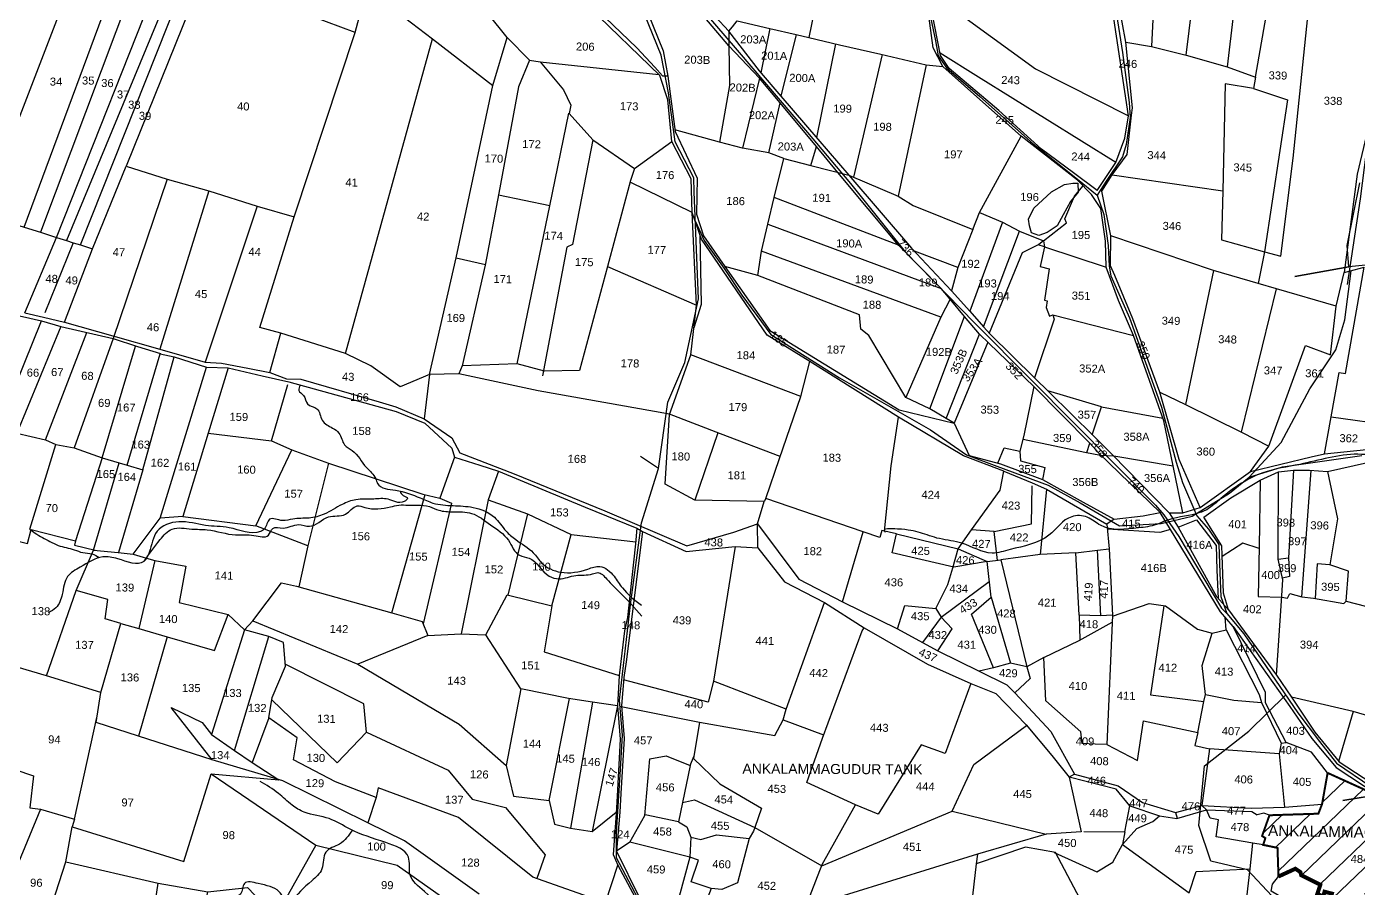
# Model space of a CAD drawing. Header units: millimetres. Extents: x 191531 to 221722, y 1607077 to 1617364.
# Drawn here: x 192937 to 195621, y 1612669 to 1614406 of the extents above; entities that cross this region are included whole.
import ezdxf
from ezdxf.enums import TextEntityAlignment as Align

# ---------------------------------------------------------------- set-up
doc = ezdxf.new("R2010")
doc.units = ezdxf.units.MM
doc.header["$LTSCALE"] = 15
for name, color, linetype in [('BOUNDRY STONES', 240, 'Continuous'), ('PLOTS', 7, 'Continuous'), ('PLOTS NO', 7, 'Continuous'), ('ROADS', 1, 'Continuous'), ('STREAMS', 4, 'Continuous'), ('VILLAGE BOUNDRY', 5, 'Continuous')]:
    doc.layers.add(name, color=color, linetype=linetype)
doc.styles.get("Standard").update_dxf_attribs({"font": 'arial.ttf'})

msp = doc.modelspace()

# ---------------------------------------------------------------- hatches: boundary and pattern name
at = {"layer": 'PLOTS NO'}
h = msp.add_hatch(dxfattribs=at)
h.set_pattern_fill('ANSI31', color=40, scale=12.09495, angle=-1.1225)
h.set_pattern_definition([(43.8775, (174688.965, 1608020.224), (-26.61678, 27.68067), [])])
h.paths.add_polyline_path([(195742.9, 1612813.1), (195667.2, 1612852.5), (195559.3, 1612901.5), (195548.1, 1612838.6), (195540.7, 1612819.3), (195442.1, 1612816.1), (195427.2, 1612774.4), (195433.8, 1612770.1), (195429.4, 1612756.4), (195458.3, 1612750.4), (195460.3, 1612692.7), (195494.3, 1612708.3), (195504.3, 1612701.7), (195506.1, 1612695.2), (195544.6, 1612676.1), (195538.6, 1612657.7), (195550.4, 1612652.1), (195553.1, 1612662), (195568, 1612658.1), (195565.7, 1612649.4), (195572.5, 1612647.6), (195567.9, 1612630.2), (195569.6, 1612624), (195589, 1612620.8), (195596, 1612646.1), (195613.8, 1612648.5), (195618.2, 1612654.6), (195624.7, 1612654.1), (195627.5, 1612658.5), (195679.3, 1612649), (195687.7, 1612670.3), (195705.1, 1612663.5), (195707.6, 1612656.7), (195733.9, 1612649.3), (195753.1, 1612653.2), (195763, 1612694)])

# ---------------------------------------------------------------- linework, layer by layer
at = {"layer": 'BOUNDRY STONES'}
for points in [[(194107.2, 1615503.7), (194171.5, 1615422), (194189.9, 1615395.2), (194206, 1615349.7), (194278.1, 1615230.6), (194323.7, 1615152.2), (194416.3, 1615027.2), (194521.5, 1614887.9), (194568.2, 1614824.6), (194709.5, 1614541.5), (194750.1, 1614466.4), (194768.9, 1614377.3), (194774.6, 1614346.7), (194792.1, 1614322.2), (194858.4, 1614264.9), (194965.8, 1614169.4), (195055.2, 1614098.4), (195094.9, 1614065.8)], [(194210.9, 1613515.3), (194174.5, 1613539.2)]]:
    msp.add_lwpolyline(points, dxfattribs=at)
at = {"layer": 'PLOTS'}
for points in [[(193427.4, 1613708.8), (193449.5, 1613787.7), (193407, 1613799.5), (193476, 1614022.7), (193598.9, 1614394.3), (193621.8, 1614479.9), (193642.3, 1614467.9), (193696.4, 1614575.8), (193658.7, 1614657), (193626.4, 1614720), (193594, 1614829.4), (193594.6, 1614856.3), (193618.6, 1614949.7), (193481.4, 1615127.9), (193414, 1615236.2), (193377.2, 1615295.8), (193348.1, 1615360.5), (193305.3, 1615406), (193301.6, 1615418.8)], [(193488.9, 1615371.2), (193542.7, 1615309.7), (193677.5, 1615152), (193737.5, 1615086.3), (193766.3, 1615054.8), (193792.5, 1615026.1), (193821.2, 1614994.7), (193833.5, 1614981.3), (193852.1, 1614961), (193911, 1614889.6), (193937.4, 1614857.6), (193967, 1614821.7), (193998.5, 1614789.5), (194029.3, 1614758), (194077.4, 1614708.8), (194102.1, 1614683.6), (194165.6, 1614606.7), (194190.9, 1614576.1), (194227.9, 1614531.4), (194297.1, 1614456.1), (194352.1, 1614396.4), (194359.6, 1614405.6), (194369.1, 1614417.4), (194434.9, 1614402.1)], [(195094.5, 1614075.2), (195046.8, 1614111), (194982.8, 1614158.9), (194896.4, 1614237), (194796.5, 1614321.7), (194779, 1614347.5), (194756.2, 1614464.9), (194686, 1614598.4), (194673.6, 1614622), (194639.7, 1614685.6), (194607, 1614747), (194566.9, 1614830.9), (194397.8, 1615057.5)], [(194410.4, 1613403.4), (194423.3, 1613448.3), (194283.5, 1613451), (194224, 1613483.6), (194232.8, 1613623.8), (194275.5, 1613744.2), (194287.2, 1613844.1), (194278.7, 1614030.9), (194276.3, 1614099.2), (194237.4, 1614174.1), (194229.7, 1614258.2), (194213.3, 1614307), (194069.9, 1614445.6), (193993.8, 1614519.2), (193836.8, 1614655.7), (193761.4, 1614727.2), (193719.6, 1614782.2), (193616.6, 1614952.4)], [(195094.5, 1614075.2), (195132.4, 1614131.6), (195150.8, 1614180.8), (195158, 1614226.3), (195126.2, 1614435.5), (195104.1, 1614539.3), (195108.6, 1614602.4), (195138.5, 1614669.6), (195143.1, 1614713.4), (195131.1, 1614716.2), (195144, 1614788.1), (195125.9, 1614911.7)], [(195302.1, 1613436.7), (195259.8, 1613533.3), (195221.4, 1613669.3), (195166.7, 1613816.6), (195130.1, 1613904), (195121.8, 1613923.7), (195122.3, 1613984.1), (195104.1, 1614074.1), (195124.7, 1614107), (195155, 1614148.2), (195163.9, 1614227.1), (195165.7, 1614242.4), (195152.6, 1614374.7), (195130.2, 1614495.8), (195148.4, 1614711), (195148.5, 1614795.9), (195166.4, 1614903.4)], [(195221, 1614702.9), (195204.4, 1614365.7)], [(194571.6, 1614665.6), (194513.8, 1614383.7)], [(195274.4, 1614348.3), (195316.1, 1614686.8)], [(195397.7, 1614673.1), (195356.5, 1614324.5)], [(193598.9, 1614394.3), (193426.1, 1614458.6), (193294.3, 1614512.6), (193265.6, 1614520.7), (193245.8, 1614526.3), (193218.3, 1614539.4), (193177.7, 1614558.8), (193142.6, 1614569.5), (193066.6, 1614599.1), (192989.5, 1614624.3), (192951.4, 1614640.4)], [(193848.6, 1614658.7), (193993.4, 1614531), (194007.6, 1614518.5), (194103.1, 1614423.9), (194167.2, 1614363), (194203, 1614323.8), (194218.5, 1614306.8), (194229.1, 1614306.8)], [(195413.7, 1614304.1), (195473.1, 1614642.7)], [(195152.6, 1614374.7), (195204.4, 1614365.7), (195274.4, 1614348.3), (195356.5, 1614324.5), (195413.7, 1614304.1), (195410, 1614281.2), (195352.7, 1614290.5), (195348.1, 1614074.5), (195345.4, 1613975.8), (195431.8, 1613951.9), (195464.8, 1613942.8), (195489.6, 1614140.8), (195540.7, 1614634.7)], [(193066.6, 1614599.1), (192846.8, 1614028.5)], [(192932.1, 1614001.6), (193142.6, 1614569.5)], [(193177.7, 1614558.8), (192964.9, 1613991.2)], [(192933.4, 1613829.2), (192997.1, 1613981), (193218.3, 1614539.4)], [(193245.8, 1614526.3), (193017.2, 1613974.7)], [(193045.5, 1613965.7), (193265.6, 1614520.7)], [(193294.3, 1614512.6), (193137.9, 1614124.7)], [(193642.3, 1614467.9), (193755.2, 1614381), (193876.7, 1614287.4), (193905.5, 1614383.9), (193867.3, 1614431.5), (193777.6, 1614498.7)], [(192933.4, 1613829.2), (192970.8, 1613820.4), (193013.2, 1613810.3), (193110.8, 1613782.4), (193205.7, 1613755.5), (193297.1, 1613729.7), (193329.5, 1613727.7), (193383.1, 1613717.3), (193427.4, 1613708.8), (193460.6, 1613696), (193489.7, 1613695), (193647.5, 1613649.2), (193681.4, 1613639.4), (193738, 1613615.4), (193794.3, 1613576.6), (193810.2, 1613546.9), (193919.5, 1613504.2), (194102.2, 1613429.5), (194267.5, 1613359.1), (194362.6, 1613386.7), (194410.4, 1613403.4), (194493.6, 1613291.8), (194581.8, 1613246.2), (194692.4, 1613192.1), (194742.7, 1613164.5), (194773.5, 1613147.6), (194856.8, 1613106.5), (194912.5, 1613079.1), (194929.1, 1613062.7), (195001.2, 1612985.1), (195049.1, 1612898.7), (195136.9, 1612875.4), (195186.4, 1612841.9), (195252.5, 1612821.7), (195305.7, 1612835.5), (195405.8, 1612830.5), (195472.6, 1612832.7), (195548.1, 1612838.6), (195559.3, 1612901.5), (195527, 1612943.4), (195475.8, 1612962.9), (195433.9, 1613042.9), (195434.3, 1613063.5), (195368.6, 1613196.5), (195343.6, 1613226.4), (195242.3, 1613392.3), (195221.5, 1613426.3), (195098, 1613545.8), (195080, 1613566.2), (194967.4, 1613680.1), (194877, 1613767.1), (194857.5, 1613785.9), (194827.4, 1613821.8), (194798.2, 1613856.6), (194780.3, 1613878), (194694.5, 1613965.5), (194572.4, 1614112.1), (194529.2, 1614164), (194455.6, 1614252.4), (194414.2, 1614302.2), (194352.6, 1614366.9), (194263.2, 1614473)], [(194178.1, 1614460.2), (194220.3, 1614357.1), (194229.3, 1614305.8), (194243.9, 1614194.4), (194288.6, 1614100.6), (194287.1, 1614028.1), (194301.5, 1613984.1), (194344.5, 1613922.6), (194434.8, 1613793.5), (194515.1, 1613744.3), (194696, 1613633.4), (194806.4, 1613606.6), (194836.5, 1613541.4), (194900, 1613524.5), (194984.4, 1613492.9), (195066.3, 1613447.5), (195128.9, 1613412.9), (195114.5, 1613403.2), (195118.7, 1613353.2), (195125.8, 1613219.7), (195114.2, 1612958.5), (195175.9, 1612926.2), (195188, 1613006.3), (195297.4, 1612982.8), (195291.7, 1612956.5), (195321.3, 1612950.1), (195305.7, 1612835.5)], [(195267.6, 1613425.7), (195247.8, 1613520.6), (195228.9, 1613611.2), (195168.2, 1613783.2), (195137.5, 1613853.5), (195113.2, 1613921), (195111.8, 1613973.6), (195102.3, 1614038.9), (195083.1, 1614067.3), (195055.2, 1614096.3), (194941.4, 1614185), (194846.1, 1614269.7), (194783.4, 1614325.3), (194764.2, 1614363.1), (194751.8, 1614452.2)], [(194756.2, 1614464.9), (194830.7, 1614422.5), (194970.5, 1614321), (195158, 1614226.3)], [(194352.1, 1614396.4), (194352.6, 1614366.9), (194354, 1614287), (194333.6, 1614173.2)], [(194352, 1614396.5), (194413.5, 1614316.6), (194457.3, 1614265.7), (194531.7, 1614179.3), (194594.4, 1614106.4), (194720.5, 1613959.1), (194801.4, 1613873.1), (194837.8, 1613832.4), (194866, 1613800.7), (194879.4, 1613785.7), (194968.5, 1613697.9), (194997.9, 1613668.9), (195087.9, 1613580.3), (195125.9, 1613542.8), (195240.2, 1613425.7), (195267.6, 1613425.7), (195302.1, 1613436.7), (195403.9, 1613509.1)], [(194434.9, 1614402.1), (194416.7, 1614312.8)], [(194434.9, 1614402.1), (194488.2, 1614389.7), (194513.8, 1614383.7), (194575.3, 1614369.4), (194658.8, 1614350), (194750.2, 1614328.7), (194783.4, 1614325.3)], [(193579.4, 1613747), (193755.2, 1614381)], [(193905.5, 1614383.9), (193950.6, 1614338.1), (193972.1, 1614334.8), (194211.1, 1614309.1)], [(194488.2, 1614389.7), (194457.3, 1614265.7)], [(194567.1, 1614371.3), (194529.2, 1614182.1)], [(194604.3, 1614102.2), (194661.8, 1614349.3)], [(195132.4, 1614131.6), (194855.9, 1614303.7), (194778.1, 1614352.1)], [(193950.6, 1614338.1), (193928.5, 1614284.6), (193888.5, 1614070.2), (193861.5, 1613925.3), (193814.9, 1613722)], [(193972.1, 1614334.8), (194019, 1614278.1), (194033.7, 1614247.7), (194030.7, 1614230.9), (194078.5, 1614177.7), (194161.9, 1614119.9), (194237.4, 1614174.1)], [(194750.2, 1614328.7), (194693.8, 1614063.8)], [(194414.2, 1614302.2), (194379.6, 1614160.8)], [(193748.7, 1613704.3), (193803, 1613939.8), (193876.7, 1614287.4)], [(195410, 1614281.2), (195478.5, 1614258.1), (195431.8, 1613951.9), (195419.2, 1613887.9)], [(195656.4, 1614267), (195618.8, 1614108.7), (195592.8, 1613910.2), (195633.2, 1613921)], [(194432.9, 1614151.6), (194455.6, 1614252.4)], [(193925.8, 1613726.2), (193991.5, 1614044.7), (194030, 1614231.7)], [(194410.5, 1613904.3), (194418.1, 1613953.4), (194430.7, 1614007.5), (194444, 1614061.3), (194463.5, 1614139.9), (194432.9, 1614151.6), (194379.6, 1614160.8), (194333.6, 1614173.2), (194243.5, 1614197.7)], [(194594.4, 1614106.4), (194693.8, 1614063.8), (194724.2, 1614045.1), (194844.4, 1613997.2), (194857.9, 1614031.2), (194941.4, 1614185)], [(194078.5, 1614177.7), (194037.3, 1613966.7), (194025.8, 1613961), (193976.7, 1613702)], [(194517.9, 1614126), (194529.2, 1614164)], [(194463.5, 1614139.9), (194517.9, 1614126), (194594.4, 1614106.4)], [(192760.5, 1614055.8), (192846.8, 1614028.5), (192923.3, 1614004.3), (192964.9, 1613991.2), (192997.1, 1613981), (193017.2, 1613974.7), (193030.9, 1613970.3), (193045.5, 1613965.7), (193069.4, 1613958.1), (193137.9, 1614124.7), (193220.2, 1614098.1), (193304.2, 1614074.9), (193401.8, 1614043.8), (193476, 1614022.7)], [(194161.9, 1614119.9), (194154.2, 1614095.7), (194107.8, 1613922.6), (194051.6, 1613712.7), (193980.7, 1613711.4), (193925.8, 1613726.2), (193814.9, 1613722), (193807.9, 1613706)], [(195124.7, 1614107), (195348.1, 1614074.5)], [(193220.2, 1614098.1), (193111.2, 1613776.9)], [(193304.2, 1614074.9), (193205.7, 1613755.5)], [(194278.7, 1614030.9), (194153.2, 1614092.1)], [(194857.9, 1614031.2), (194904, 1614011.4), (194938.2, 1613993.5), (194986.4, 1613973.8), (195032.9, 1614010), (195029.6, 1614018.5), (195049, 1614063.8), (195066.5, 1614084.6)], [(193991.5, 1614044.7), (193887.8, 1614066.1)], [(194694.5, 1613965.5), (194444, 1614061.3)], [(193401.8, 1614043.8), (193297.1, 1613729.7)], [(194907, 1613509.9), (194825.7, 1613540.9), (194694.3, 1613618.8), (194515.3, 1613730.7), (194429.6, 1613784.2), (194297.3, 1613977.3), (194278.7, 1614030.9)], [(194430.7, 1614007.5), (194780.3, 1613878)], [(194844.4, 1613997.2), (194813.8, 1613920.5), (194801.4, 1613873.1)], [(194904, 1614011.4), (194837.8, 1613832.4)], [(194866, 1613800.7), (194938.2, 1613993.5)], [(193030.9, 1613970.3), (192973.7, 1613829.2)], [(194294.2, 1613986.2), (194296.3, 1613845.9), (194281.9, 1613798.8)], [(194986.4, 1613973.8), (194976.9, 1613966.4), (194943.3, 1613950), (194877.2, 1613788.2)], [(194986.4, 1613973.8), (194988.3, 1613961.8), (195113.2, 1613921)], [(195576.4, 1613842.4), (195456.6, 1613877.1), (195419.2, 1613887.9), (195329.2, 1613914), (195122.3, 1613984.1)], [(193013.2, 1613810.3), (193069.4, 1613958.1)], [(193803, 1613939.8), (193861.7, 1613926.3)], [(194779.5, 1613820.1), (194418.1, 1613953.4)], [(194813.8, 1613920.5), (194726.3, 1613952.9)], [(194988.3, 1613961.8), (194975.9, 1613965.9)], [(194988.3, 1613961.8), (194979.6, 1613922), (194998.3, 1613917.9), (194988.6, 1613854.3), (194994.3, 1613853.4), (194992.2, 1613839.4), (194998.5, 1613822.3), (195005.1, 1613824.8), (195168.2, 1613783.2)], [(194107.8, 1613922.6), (194287.2, 1613844.1)], [(194806.4, 1613606.6), (194790.3, 1613616), (194757.4, 1613635.2), (194708.8, 1613658.2), (194634.4, 1613783.1), (194618.2, 1613795.8), (194615.8, 1613824.7), (194410.5, 1613904.3), (194344.5, 1613922.6)], [(195329.2, 1613914), (195273.1, 1613643.8)], [(195553, 1613544.9), (195566.4, 1613619.5), (195582.3, 1613708.6), (195595.3, 1613706.3), (195633.2, 1613921)], [(192539.8, 1613902.4), (192574.4, 1613898.3), (192686.5, 1613873.9), (192780.3, 1613853.5), (192813.9, 1613846.2), (192858.1, 1613836.6), (192894.2, 1613828.7), (192928.4, 1613821.3), (192967, 1613812.9), (193005.8, 1613801.3), (193111.2, 1613776.9), (193160.2, 1613760.9), (193206.6, 1613747)], [(195403.9, 1613509.1), (195440.7, 1613560), (195515, 1613762.8), (195565.2, 1613744.4), (195576.4, 1613842.4), (195592.8, 1613910.2)], [(195385.9, 1613588.4), (195456.6, 1613877.1)], [(194798.2, 1613856.6), (194779.5, 1613820.1), (194708.8, 1613658.2)], [(192844.5, 1613510.9), (192967, 1613812.9)], [(194757.4, 1613635.2), (194827.4, 1613821.8)], [(195005.1, 1613824.8), (195008.4, 1613816.1), (194968.5, 1613697.9)], [(193005.8, 1613801.3), (192917.4, 1613586.4)], [(192975.2, 1613572.7), (193058.5, 1613789.1)], [(193748.7, 1613704.3), (193689.9, 1613679.5), (193630.6, 1613721.8), (193579.4, 1613747), (193449.5, 1613787.7)], [(194790.3, 1613616), (194857.5, 1613785.9)], [(193111.2, 1613776.9), (193032.5, 1613557)], [(193088.9, 1613536.7), (193156.3, 1613762)], [(194874.3, 1613769.7), (194806.4, 1613606.6)], [(192976.7, 1613097), (193036.9, 1613269), (193071.9, 1613350.8), (193123.8, 1613526.5), (193139.3, 1613521.9), (193206.4, 1613746.5), (193234.4, 1613740.4), (193299.8, 1613719.7), (193343.4, 1613717.7), (193411.4, 1613702.1), (193465.6, 1613689.7), (193681.9, 1613630), (193739.8, 1613606.4), (193793.8, 1613555.9), (193799.1, 1613537.9), (193850.4, 1613521.7), (193888.4, 1613509.8), (194063, 1613437), (194167, 1613394.8), (194178.1, 1613388.3), (194266.2, 1613347.5), (194364.9, 1613357.6), (194410.9, 1613355.3), (194410.4, 1613403.4)], [(193139.3, 1613521.9), (193171.2, 1613512.5), (193234.4, 1613740.4)], [(194497.6, 1613660.1), (194275.5, 1613744.2)], [(194427.1, 1613454.6), (194454.7, 1613535.2), (194497.6, 1613660.1), (194515.3, 1613730.7)], [(193151.8, 1613342.4), (193206.1, 1613414.9), (193299.8, 1613719.7)], [(193343.4, 1613717.7), (193303.1, 1613586), (193251.8, 1613418.3), (193206.1, 1613414.9)], [(194232.9, 1613624.3), (193967.9, 1613671.7), (193807.9, 1613706), (193748.7, 1613704.3), (193738, 1613615.4)], [(193430.3, 1613570.7), (193463.2, 1613684.1)], [(194967.4, 1613680.1), (194947.2, 1613581.6), (194938.6, 1613550.1)], [(195084.9, 1613583.3), (195103.5, 1613639.1), (194995.4, 1613671.4)], [(192444, 1613651.3), (192568.1, 1613606.2), (192578.7, 1613602.4), (192666.2, 1613574.5), (192700.4, 1613563.7), (192739.1, 1613551.4), (192774, 1613536.7), (192808.9, 1613522.1), (192844.5, 1613510.9), (192853.5, 1613508), (192881.2, 1613499.3), (192917.4, 1613586.4), (192975.2, 1613572.7), (192995.7, 1613563.8), (193032.5, 1613557), (193088.9, 1613536.7), (193123.8, 1613526.5)], [(195221.4, 1613669.3), (195273.1, 1613643.8), (195385.9, 1613588.4), (195440.7, 1613560)], [(194456.1, 1613539.3), (194335.5, 1613585.2), (194232.9, 1613624.3)], [(194665.9, 1613388.8), (194679.9, 1613520.7), (194694.3, 1613618.8)], [(195103.5, 1613639.1), (195227, 1613616.7)], [(195566.4, 1613619.5), (195691.8, 1613602.1), (195676.9, 1613557.2)], [(192943.7, 1613393), (192995.7, 1613563.8)], [(193303.1, 1613586), (193430.3, 1613570.7), (193471.2, 1613552.4), (193545.2, 1613525.6), (193735.9, 1613463.7), (193769.6, 1613455.1), (193793.5, 1613445.3), (193736.2, 1613201.9)], [(194330.1, 1613587.3), (194283.5, 1613451)], [(194945.3, 1613574.5), (195069.7, 1613548.3), (195101.7, 1613542.2), (195128.2, 1613540.5), (195247.8, 1613520.6)], [(195074.1, 1613547.5), (195080, 1613566.2)], [(193503.6, 1613359), (193398.9, 1613399.4), (193471.2, 1613552.4)], [(193799.1, 1613537.9), (193769.6, 1613455.1)], [(194894.3, 1613526), (194907.5, 1613556.5), (194938.6, 1613550.1), (194940.4, 1613530.7), (194989.4, 1613516.8), (194984.4, 1613492.9)], [(195403.9, 1613509.1), (195526.4, 1613538.5), (195553, 1613544.9), (195676.9, 1613557.2), (195742.2, 1613552.3), (195850.5, 1613476.7), (195915.7, 1613469.2), (195983.7, 1613469.1), (196093.2, 1613477), (196090, 1613522.6), (196139, 1613537.4)], [(195456.6, 1613098.7), (195466.5, 1613248.6), (195469.3, 1613290.4), (195459.4, 1613332.6), (195460.4, 1613508.4), (195490.2, 1613511.5), (195523, 1613511.5), (195559.1, 1613508.9), (195666.7, 1613533.3), (195724.7, 1613546.4), (195738.4, 1613538.4), (195764.8, 1613518.6), (195781.2, 1613486.7), (195816, 1613461), (195883.2, 1613442), (195919.3, 1613438.4), (195939.9, 1613445.4), (195960.2, 1613469.1)], [(192394.5, 1613524.8), (192524, 1613480.1), (192748.2, 1613409.4), (192821.7, 1613385.2), (192824.2, 1613393), (192938.7, 1613363.8), (192946, 1613392.4), (193035.6, 1613369.6), (193033.2, 1613360.3), (193075.1, 1613350.4)], [(193088.9, 1613536.7), (193035.6, 1613369.6)], [(193171.2, 1613512.5), (193121.9, 1613345.6)], [(193545.2, 1613525.6), (193503.6, 1613359), (193485.3, 1613276.9)], [(195490.2, 1613511.5), (195480.6, 1613334.7), (195482.6, 1613297.5), (195468.4, 1613294.2)], [(195507.5, 1613256.6), (195525.9, 1613511.3)], [(193888.4, 1613509.8), (193867.5, 1613451.9), (193812.6, 1613181.9)], [(194769.9, 1613232.6), (194793.7, 1613281.4), (194804, 1613315.1), (194814.4, 1613353.2), (194841.3, 1613391.4), (194899.2, 1613471.3), (194907, 1613509.9), (194963.8, 1613485.9), (194992.9, 1613473.6), (195114.5, 1613403.2)], [(195359.6, 1613229.9), (195349.6, 1613263.6), (195346.8, 1613340.7), (195346.2, 1613359.4), (195310, 1613416.9), (195364.2, 1613456.3), (195423.4, 1613491.9), (195460.4, 1613508.4)], [(195423.4, 1613491.9), (195421.2, 1613357.2), (195419.5, 1613256.8), (195467, 1613256), (195478.2, 1613253.5), (195483.3, 1613262.8), (195507.5, 1613256.6), (195530.9, 1613253.6), (195592, 1613243.1), (195596.6, 1613247.6), (195656.5, 1613232.4)], [(195559.1, 1613508.9), (195579, 1613413.8), (195564, 1613321)], [(193673.1, 1613223.9), (193740.2, 1613462.6)], [(194887, 1613388.4), (194962.2, 1613403.6), (194963.7, 1613480.2)], [(194992.9, 1613473.6), (194979.9, 1613341.5)], [(193867.5, 1613451.9), (193946.3, 1613423.4), (194034.3, 1613382), (194164.8, 1613367.5)], [(194872.9, 1613327.6), (194806.2, 1613315.9), (194681.4, 1613345.4), (194690.3, 1613383.1), (194660.8, 1613390), (194656.8, 1613376.3), (194623.3, 1613387.3), (194427.1, 1613454.6), (194423.3, 1613448.3)], [(193251.8, 1613418.3), (193398.9, 1613399.4)], [(193946.3, 1613423.4), (193907.1, 1613259.8)], [(195128.9, 1613412.9), (195187.4, 1613419.6), (195221.5, 1613426.3)], [(195240.2, 1613425.7), (195257.9, 1613397.1), (195335.4, 1613256.9), (195359.6, 1613229.9), (195456.6, 1613098.7), (195486.3, 1613054.3), (195533.5, 1612983.7), (195582.3, 1612923.7), (195664.1, 1612870.7), (195673.4, 1612865.2)], [(195257.9, 1613397.1), (195295.2, 1613411.9), (195334.4, 1613359.6), (195335.8, 1613310), (195338.8, 1613253)], [(193995.3, 1613238.6), (194034.3, 1613382)], [(194167, 1613394.8), (194164.4, 1613363.4), (194152.8, 1613258.7), (194150, 1613233.9), (194148.4, 1613214.5), (194142.1, 1613187.9), (194131.2, 1613097.6), (194127.7, 1613036.5), (194133.6, 1612969.6), (194127.2, 1612854.4), (194125.2, 1612819.6), (194119, 1612737), (194128.3, 1612715.5), (194173.2, 1612633)], [(194178.1, 1613388.3), (194145.1, 1613125.6), (194140.7, 1613093.6), (194135.7, 1613036.6), (194141.2, 1612970.7), (194134.9, 1612859.9), (194132.5, 1612822.3), (194125.8, 1612743.7), (194172.3, 1612649.7), (194182.3, 1612631.4)], [(194581.8, 1613246.2), (194623.3, 1613387.3)], [(194690.3, 1613383.1), (194814.4, 1613353.2), (194872.9, 1613327.6)], [(194894, 1613329.9), (194887, 1613388.4), (194841.3, 1613391.4)], [(195242.3, 1613392.3), (195220.8, 1613385.9), (195115.4, 1613392.5)], [(193071.9, 1613350.8), (193121.8, 1613345.6), (193151.8, 1613342.4), (193178.9, 1613334.6), (193195.4, 1613329.9), (193258, 1613318.4), (193244.5, 1613245.2), (193342.9, 1613220.5), (193376.3, 1613189.6), (193393.1, 1613207.7), (193451, 1613284.6), (193481.2, 1613277.9), (193673.1, 1613223.9), (193734.3, 1613206.7), (193745.4, 1613178.7), (193812.6, 1613181.9), (193862.5, 1613179.7), (193905.4, 1613260.2), (193995.3, 1613238.6), (193980.3, 1613145.6), (194131.2, 1613097.6)], [(194364.9, 1613357.6), (194321.6, 1613086.3), (194310.8, 1613044.2), (194140.3, 1613089.2)], [(194410.9, 1613355.3), (194464.8, 1613286.8), (194545.4, 1613244.8), (194625.3, 1613193.8), (194752.9, 1613121), (194840.3, 1613081.6), (194890.3, 1613061.5), (194951.5, 1612998.4), (195003.3, 1612936.7), (195038.6, 1612893.1)], [(195058.5, 1613219.5), (195051.9, 1613345.3), (195095.6, 1613350.7), (195118.7, 1613353.2)], [(195094.6, 1613350.5), (195101.3, 1613218.4)], [(195421.1, 1613354), (195388.7, 1613364.5), (195347, 1613337.6)], [(193195.4, 1613329.9), (193162.8, 1613192.5)], [(194885.7, 1613113.2), (194841.7, 1613221.6), (194880.8, 1613255.5), (194872.9, 1613327.6), (194900.9, 1613330.7), (194953.1, 1613115.5)], [(195051.9, 1613345.3), (194979.9, 1613341.5), (194900.9, 1613330.7)], [(195459.4, 1613332.6), (195480.6, 1613334.7)], [(195596.6, 1613247.6), (195601.6, 1613308), (195564, 1613321), (195538.4, 1613322.9), (195534.5, 1613253)], [(193086.6, 1613063.8), (193127.1, 1613202.9), (193095.2, 1613212.2), (193100.8, 1613251.2), (193036.9, 1613269)], [(194692.4, 1613192.1), (194707.1, 1613238.9), (194769.9, 1613232.6), (194780.1, 1613215.4), (194877.3, 1613287.1)], [(194132.1, 1613035.8), (194293.1, 1613003.8), (194445, 1612976.9), (194461.8, 1613008.3), (194467.9, 1613030), (194545.4, 1613244.8)], [(194880.8, 1613255.5), (194920.2, 1613122.6)], [(195125.7, 1613217.3), (195199.9, 1613243), (195232.2, 1613238.2), (195296.8, 1613191.3), (195326.9, 1613183.2), (195354.5, 1613189.9), (195352.7, 1613215.5)], [(193127.1, 1613202.9), (193162.8, 1613192.5), (193220, 1613175.8), (193315.9, 1613147.9), (193342.9, 1613220.5)], [(194773.5, 1613147.6), (194802.5, 1613191.8), (194780.1, 1613215.4), (194742.7, 1613164.5)], [(195125.8, 1613219.7), (195101.3, 1613218.4), (195058.5, 1613219.5), (195060.1, 1613169.4)], [(195229.2, 1613238.6), (195202.2, 1613058.6), (195310.1, 1613045.6)], [(193425, 1613012.3), (193431.8, 1613053.3), (193458.5, 1613116.7), (193454.5, 1613164.3), (193424.9, 1613176.3), (193376.3, 1613189.6), (193309.3, 1612979.1)], [(193393.1, 1613207.7), (193604.8, 1613120.4), (193809.1, 1613000), (193903.5, 1612916.6), (193918.5, 1612854.9), (193990.2, 1612845.7), (194000.7, 1612798.3), (194033.2, 1612790), (194076.6, 1612783.6), (194125.4, 1612822.3)], [(194188.2, 1612447.2), (194228.8, 1612461), (194270, 1612517.2), (194459.3, 1612509.3), (194506.7, 1612630.4), (194540.7, 1612717), (194608, 1612837.3), (194509.4, 1612882.2), (194541, 1612971.6), (194621.4, 1613187.7), (194625.3, 1613193.8)], [(194987.3, 1613133.8), (195058.6, 1613168.6), (195125.1, 1613205.3)], [(195354.5, 1613189.9), (195421.2, 1613059.4), (195425.8, 1613043.5), (195465.7, 1612961.7), (195475.8, 1612962.9)], [(195368.6, 1613196.5), (195483.2, 1613035.5), (195527.7, 1612971), (195576.4, 1612912.5), (195661.2, 1612856.5), (195667.2, 1612852.5)], [(193220, 1613175.8), (193162.7, 1612975.7)], [(193356.2, 1612946.9), (193424.9, 1613176.3)], [(193745.4, 1613178.7), (193604.8, 1613120.4)], [(194127.7, 1613036.5), (194077.8, 1613044.2), (194029.4, 1613051.7), (193932.8, 1613070.8), (193862.5, 1613179.7)], [(195297.4, 1612982.8), (195310.1, 1613045.6), (195312.9, 1613059.4), (195306.2, 1613117.7), (195326.9, 1613183.2)], [(193849.4, 1612656.9), (193698.7, 1612764.4), (193625, 1612801.1), (193453.1, 1612885.2), (193310.8, 1612927.8), (193162.7, 1612975.7), (193077.3, 1613003.3), (193086.6, 1613063.8), (192976.7, 1613097), (192917.7, 1613114.8)], [(193431, 1613048.9), (193562.6, 1612922), (193622.1, 1612983.7), (193616.7, 1613040.4), (193458.2, 1613120.4)], [(194953.1, 1613115.5), (194920.2, 1613122.6), (194885.7, 1613113.2), (194856.8, 1613106.5)], [(195114.2, 1612958.5), (195090.5, 1612959.7), (195064.6, 1612961.1), (195062, 1612984.5), (194991.3, 1613047.1), (194987.3, 1613133.8), (194953.1, 1613115.5), (194959.5, 1613091.6), (194928.8, 1613063.1)], [(194467.9, 1613030), (194321.6, 1613086.3)], [(194840.3, 1613081.6), (194788.7, 1612940.5), (194739.8, 1612958.4), (194653.4, 1612818.6), (194608, 1612837.3)], [(193932.8, 1613070.8), (193903.5, 1612916.6)], [(195312.9, 1613059.4), (195370, 1613047.8), (195425.8, 1613043.5)], [(195694.7, 1613009), (195674, 1613013.6), (195633.8, 1613018.7), (195610.5, 1613025.4), (195486.3, 1613054.3)], [(193310.8, 1612927.8), (193228.1, 1613033.6), (193290.5, 1613003.1), (193309.3, 1612979.1), (193356.2, 1612946.9), (193391.7, 1612922.4), (193445.6, 1612887.5)], [(193990.2, 1612845.7), (194031, 1613051.3)], [(194077.8, 1613044.2), (194033.2, 1612790)], [(194127.7, 1613036.5), (194076.6, 1612783.6)], [(193033.3, 1612808.4), (193078.8, 1613013)], [(193641.5, 1612852), (193559.7, 1612883.4), (193474.9, 1612927.8), (193482.2, 1612972.1), (193425, 1613012.3), (193391.7, 1612922.4)], [(194293.1, 1613003.8), (194281.2, 1612930.5), (194334.4, 1612879.6), (194418, 1612830.7), (194404.6, 1612791.4), (194402, 1612783.9), (194393.3, 1612769.5), (194369.6, 1612680.2), (194338.2, 1612666.3), (194316.9, 1612668.8), (194293.9, 1612609.3)], [(194461.8, 1613008.3), (194543.4, 1612978)], [(195610.5, 1613025.4), (195581.3, 1612924.8)], [(193622.1, 1612983.7), (193786.6, 1612906.9), (193835.1, 1612848.7), (193902.3, 1612831.6), (193982.2, 1612736.4), (193965.4, 1612688.8)], [(194258.8, 1612841.9), (194283.3, 1612847), (194404.6, 1612791.4), (194539.6, 1612714.3), (194802.2, 1612824.2), (194846, 1612918.6), (194952.5, 1612997.1)], [(195461.6, 1612940.1), (195321.3, 1612950.1)], [(195465.7, 1612961.7), (195461.6, 1612940.1), (195472.6, 1612832.7)], [(192769.8, 1612944.5), (192812.1, 1612935), (192848, 1612927), (192876.6, 1612920.6), (192951.1, 1612895.8), (192943.1, 1612830.8), (192964.8, 1612828.1), (193033.3, 1612808.4), (193028.9, 1612793), (193253.8, 1612722.9), (193308.7, 1612899.3), (193445.6, 1612887.5)], [(194152.5, 1612761.6), (194183.1, 1612815.7), (194193, 1612929.6), (194226.3, 1612935.8), (194274.4, 1612916.3), (194281.9, 1612934.8)], [(193308.7, 1612899.3), (193520, 1612755.5), (193683.9, 1612715.8), (193839.7, 1612605), (193884.9, 1612586.2), (193926.8, 1612651.7), (193984.9, 1612550.4), (193981.8, 1612502.6), (193946, 1612435.4), (193985.1, 1612422.9), (193989.5, 1612400.5), (194057.1, 1612402.6), (194063.9, 1612378.2), (194177.6, 1612364.2)], [(194274.4, 1612916.3), (194258.8, 1612841.9), (194250.6, 1612802.9), (194183.8, 1612817)], [(195049.1, 1612898.7), (195038.6, 1612893.1), (195062.4, 1612783), (194991.7, 1612778.2), (194853.9, 1612737.6), (194506.7, 1612630.4)], [(195067.9, 1612783.4), (195150.8, 1612783), (195160.5, 1612835.4), (195133.3, 1612868.7), (195038.6, 1612893.1)], [(194103.9, 1612639.7), (193957.5, 1612691.5), (193807.5, 1612811.5), (193645.7, 1612871.4), (193641.5, 1612852), (193625, 1612801.1)], [(192964.8, 1612828.1), (192848.9, 1612548.1), (192949.2, 1612537.9)], [(194802.2, 1612824.2), (194991.7, 1612778.2)], [(195150.8, 1612783), (195146, 1612757), (195280, 1612660), (195294.3, 1612703), (195403, 1612708.1), (195408.5, 1612760), (195334.7, 1612772.3), (195339.5, 1612806.6), (195322.7, 1612810.3), (195315.4, 1612826.9), (195305.7, 1612835.5)], [(195146, 1612757), (195174.8, 1612789.1), (195206.8, 1612803.3), (195220.6, 1612814.8)], [(195160.5, 1612835.4), (195220.6, 1612814.8), (195255.1, 1612809.9), (195315.4, 1612826.9), (195406.6, 1612823.8), (195417.4, 1612817.1)], [(195252.5, 1612821.7), (195255.8, 1612810.1)], [(195429.4, 1612756.4), (195433.8, 1612770.1), (195427.2, 1612774.4), (195442.1, 1612816.1), (195430.8, 1612820.1), (195417.4, 1612817.1)], [(192946.8, 1612468.3), (192955.4, 1612534.7), (193015.8, 1612722.2), (193028.9, 1612793)], [(194250.6, 1612802.9), (194267.6, 1612793.1), (194275.7, 1612771.9), (194273.8, 1612731.5), (194241.6, 1612612.5)], [(194316.9, 1612668.8), (194276.7, 1612682.1), (194291.2, 1612725.8), (194273.8, 1612731.5), (194152.5, 1612761.6), (194125.8, 1612743.7)], [(194275.7, 1612771.9), (194295.9, 1612767), (194327.7, 1612776.9), (194393.3, 1612769.5)], [(195496.2, 1612582.3), (195481.4, 1612637.9), (195478.4, 1612643.4), (195445.6, 1612663), (195448.4, 1612677.1), (195460.3, 1612692.7), (195458.3, 1612750.4), (195429.4, 1612756.4), (195408.5, 1612760)], [(193520, 1612755.5), (193458.1, 1612645.4)], [(194853.9, 1612737.6), (194850.9, 1612718.5), (194827.1, 1612513), (194905.1, 1612404.1)], [(195013.4, 1612338.7), (195218, 1612321.3), (195097.1, 1612578.4), (195010.8, 1612740.8), (194950.3, 1612751.8), (194850.9, 1612718.5)], [(195007.8, 1612741.3), (195093.9, 1612702.2), (195126.3, 1612721.6), (195146, 1612757)], [(193015.8, 1612722.2), (193201.9, 1612679.2), (193302, 1612661.9), (193381.9, 1612670.2), (193428.1, 1612622.5), (193428.6, 1612567.3), (193291.5, 1612609.9), (193302, 1612661.9)], [(194168.5, 1612527.4), (194100.9, 1612535.1), (194103.9, 1612639.7), (194128.3, 1612715.5)], [(195384.7, 1612546.2), (195403, 1612708.1)], [(193174, 1612490.3), (193201.9, 1612679.2)]]:
    msp.add_lwpolyline(points, dxfattribs=at)
at = {"layer": 'PLOTS', "const_width": 8.06}
msp.add_lwpolyline([(195482, 1612635.5), (195567.6, 1612611.8), (195569.6, 1612624), (195567.9, 1612630.2), (195572.5, 1612647.6), (195565.7, 1612649.4), (195568, 1612658.1), (195553.1, 1612662), (195550.4, 1612652.1), (195538.6, 1612657.7), (195544.6, 1612676.1), (195506.1, 1612695.2), (195504.3, 1612701.7), (195494.3, 1612708.3), (195460.3, 1612692.7)], dxfattribs=at)
at = {"layer": 'PLOTS NO', "color": 40, "const_width": 4.03}
for points in [[(195538.6, 1612657.7), (195544.6, 1612676.1), (195506.1, 1612695.2), (195504.3, 1612701.7), (195494.3, 1612708.3), (195460.3, 1612692.7), (195458.3, 1612750.4), (195429.4, 1612756.4), (195433.8, 1612770.1), (195427.2, 1612774.4), (195442.1, 1612816.1), (195540.7, 1612819.3), (195548.1, 1612838.6), (195559.3, 1612901.5)], [(195559.3, 1612901.5), (195667.2, 1612852.5), (195742.9, 1612813.1), (195763, 1612694), (195750.9, 1612644.5)]]:
    msp.add_lwpolyline(points, dxfattribs=at)
at = {"layer": 'ROADS'}
for points in [[(194175.9, 1612636.5), (194125.8, 1612730.3), (194126, 1612781.5), (194133.1, 1612897.6), (194137.8, 1612977.7), (194132, 1613047.9), (194154.3, 1613240.6), (194176.3, 1613405.7), (194210.9, 1613515.3), (194229.4, 1613648.6), (194263.6, 1613728.5), (194291.4, 1613856.9), (194282.4, 1614072.6), (194281.6, 1614101.2), (194244.4, 1614173.4), (194230.8, 1614272.2), (194216, 1614348.4), (194173.9, 1614452.5), (194105.8, 1614609.4), (194086.3, 1614687.5), (193807.8, 1614998.9), (193609.6, 1615216.7), (193559.2, 1615276.2), (193468.2, 1615379.3)], [(195725.2, 1614954.7), (195711.7, 1614800.3), (195685.3, 1614570.6), (195652.5, 1614274.1), (195625.2, 1614058.6), (195598.6, 1613886.2)], [(194086.3, 1614687.5), (194368.9, 1614358.6), (194511, 1614192.1), (194597.4, 1614089.3), (194707.7, 1613952.1), (194848.5, 1613808.1), (194962.2, 1613693.4), (195212.3, 1613441.4), (195229.4, 1613422), (195259.7, 1613377.7), (195309.8, 1613293.3), (195345.2, 1613233.6), (195355.9, 1613222.7)], [(195124.5, 1614490.6), (195145.6, 1614353.9), (195159.5, 1614252.8), (195161.5, 1614222.4), (195153.4, 1614168.5), (195146.1, 1614143.3), (195113.2, 1614094.2), (195094.9, 1614065.8), (195108.1, 1614027.2), (195117, 1613964.4), (195119, 1613923.2), (195122.5, 1613903.7), (195159.7, 1613818.7), (195224.7, 1613639), (195254, 1613528.1), (195266.9, 1613486.7), (195296, 1613420), (195319, 1613393.1), (195340, 1613361.9), (195342.1, 1613304.7), (195343.8, 1613257.4), (195355.9, 1613222.7), (195390.7, 1613181.6), (195499.3, 1613022.6), (195543, 1612965), (195577, 1612921.4), (195646.1, 1612874.4)], [(194284.9, 1614013.1), (194302.4, 1613974.7), (194343, 1613918.1), (194378.3, 1613864.6), (194427.8, 1613798), (194437.2, 1613785.4), (194575.1, 1613697.9), (194758.8, 1613593.2), (194831.2, 1613542.4), (194892.6, 1613519.9), (194995.8, 1613481.2), (195060.2, 1613445.6), (195139.7, 1613399.5), (195223.7, 1613404.3), (195286, 1613418.8), (195361.8, 1613465.6), (195401, 1613497.9), (195468.1, 1613518.6), (195628, 1613541.1)], [(195401, 1613497.9), (195465.7, 1613567.3), (195523.2, 1613675.4), (195575.9, 1613754.4), (195594.1, 1613815.1), (195606.5, 1613913.8)], [(195249.6, 1612177.1), (195311.3, 1612373), (195404, 1612569.3), (195442.3, 1612643.8), (195447.1, 1612653.7), (195397.6, 1612705.9), (195324, 1612723.4), (195299.7, 1612795.6), (195311.2, 1612915.9), (195400.7, 1612985.8), (195474.9, 1613058.6)]]:
    msp.add_lwpolyline(points, dxfattribs=at)
at = {"layer": 'STREAMS'}
msp.add_lwpolyline([(194967.4, 1614040), (195002.8, 1614072.9), (195029.2, 1614087.6), (195045.6, 1614090.5), (195055.7, 1614090.3), (195056.2, 1614072.3), (195041.1, 1614053.5), (195026.2, 1614026.3), (195013.9, 1614004), (194993.7, 1613990.7), (194977.3, 1613985.1), (194962.5, 1613990.2), (194958.5, 1614004.4), (194956.6, 1614017.5), (194967.4, 1614040)], dxfattribs=at)
for points in [[(196263.4, 1613706.1), (196247.5, 1613696.8), (196240.2, 1613682), (196230.5, 1613669.7), (196199.6, 1613630.9), (196150.1, 1613582.2), (196104.5, 1613518.4), (196030.2, 1613505.7), (195991, 1613491.9), (195961.2, 1613482.4), (195935.4, 1613469.2), (195927.8, 1613454.7), (195905.5, 1613451.9), (195849.9, 1613463.4), (195805.4, 1613493.3), (195751.6, 1613528.5), (195703.7, 1613555.2), (195679.9, 1613547.1), (195620.2, 1613543.8), (195503.1, 1613523.5), (195428.7, 1613506.4), (195385.8, 1613485.3), (195343.9, 1613454.6), (195315.6, 1613432.1), (195294.3, 1613423.9), (195231.9, 1613409.3), (195214.1, 1613402.1), (195178.2, 1613395.3), (195101.5, 1613400.6), (195074.8, 1613416.7), (195043.4, 1613418), (194997.7, 1613380.5), (194919.2, 1613351.6), (194883.1, 1613344.6), (194822.2, 1613364.4), (194777, 1613373.7), (194738.5, 1613385.6), (194692.2, 1613393.1), (194665.9, 1613388.8), (194667.7, 1613386.9)], [(193488.5, 1613683.3), (193485.7, 1613672.5), (193495, 1613662.3), (193503.3, 1613645.2), (193522.1, 1613635.3), (193532.8, 1613612.4), (193553.6, 1613596.5), (193566.5, 1613586.5), (193578, 1613562.7), (193593.1, 1613551.4), (193622, 1613516.9), (193640.6, 1613494.6), (193644.4, 1613484.9), (193680.4, 1613471.1), (193730.3, 1613455.8), (193755.9, 1613445.5), (193796.4, 1613440.2), (193836.9, 1613436.7), (193879.8, 1613416.9), (193903.3, 1613388.8), (193922.7, 1613371.8), (193958.2, 1613345), (193974.8, 1613325), (194013.6, 1613306), (194068.4, 1613312.5), (194092.2, 1613317.7), (194121.1, 1613297.8), (194137.7, 1613274.5), (194176.1, 1613239.4)], [(193689.8, 1613469.3), (193695.7, 1613461), (193704.7, 1613455), (193698.2, 1613448.8), (193665.4, 1613453.1), (193636.5, 1613453.6), (193600.6, 1613452.2), (193573, 1613442.6), (193536.5, 1613423.1), (193506.2, 1613415.2), (193473.4, 1613413.2), (193452.9, 1613410.1), (193426.6, 1613412.7), (193415.8, 1613392.9), (193408.2, 1613388), (193345.1, 1613395.7), (193297.6, 1613400.3), (193243.6, 1613407.8), (193200, 1613388.7), (193184, 1613345.8), (193173.1, 1613327.5), (193120.9, 1613332.9), (193090.5, 1613336.9), (193045.2, 1613316.1), (193019.5, 1613297.4), (193008.6, 1613261.3), (192995.9, 1613234.5), (192981.1, 1613224.4)], [(193174.1, 1613328.3), (193205.8, 1613371.7), (193230.2, 1613392.9), (193269.8, 1613393.1), (193300.8, 1613391.5), (193358.1, 1613381.3), (193395.2, 1613380.2), (193424.3, 1613380.6), (193433, 1613394.3), (193454, 1613394.9), (193485.2, 1613402.1), (193506.8, 1613398.6), (193545.5, 1613417.5), (193579.4, 1613423), (193603.4, 1613439.7), (193618.9, 1613436.7), (193670.6, 1613437.7), (193686.9, 1613441.4), (193706.5, 1613441.1), (193725.1, 1613441.4), (193749, 1613438.2), (193767.5, 1613431.1), (193796.5, 1613427.8), (193833.9, 1613424.7), (193872, 1613401.7), (193908, 1613370.4), (193930.4, 1613340.3), (193949.6, 1613334.5), (193990.2, 1613298.2), (194010, 1613292.8), (194043.9, 1613299.5), (194077.5, 1613302.6), (194088, 1613305.4), (194106.3, 1613292.2), (194133.5, 1613264.7), (194176.9, 1613217.5)], [(192943.7, 1613393), (192954.2, 1613385), (192983.9, 1613368.2), (193000.7, 1613360.1), (193032.9, 1613351.4), (193050.1, 1613345.6), (193068.6, 1613343.1), (193083.3, 1613335.4)], [(193627.8, 1612163.6), (193654.9, 1612176.9), (193683.4, 1612170.2), (193728.2, 1612195.7), (193760.7, 1612211.1), (193805.3, 1612264.4), (193850, 1612322.2), (193863.4, 1612366.7), (193861.9, 1612404.4), (193855.7, 1612501.6), (193865.2, 1612548.6), (193863.4, 1612585.4), (193802.1, 1612616), (193738.7, 1612662.5), (193709.6, 1612697.5), (193706.7, 1612731.4), (193660.7, 1612761.1), (193588.9, 1612788.2), (193547, 1612809.3), (193496.4, 1612822.5), (193472.2, 1612836.4), (193444.4, 1612860.3), (193407.5, 1612884.3)], [(193593.5, 1612785.9), (193567.5, 1612758), (193540.2, 1612742), (193532.2, 1612707.9), (193511.5, 1612683.8), (193468.9, 1612640.9), (193446.4, 1612617.1), (193428.3, 1612606.6), (193370.1, 1612604.5)], [(193460.8, 1612631.3), (193445.5, 1612662.4), (193403.5, 1612678.5), (193375.9, 1612678.5), (193368.1, 1612657.2), (193349.6, 1612651.4)]]:
    msp.add_spline(points, degree=3, dxfattribs=at)
at = {"layer": 'VILLAGE BOUNDRY', "color": 0, "linetype": 'Continuous'}
for points in [[(195682.4, 1613929.5), (195601.8, 1613921.5), (195493.3, 1613902), (195601.8, 1613921.5), (195598.5, 1613964.3), (195624.1, 1614091)], [(195672.5, 1612859.5), (195590.3, 1612845.6), (195672.5, 1612859.5)]]:
    msp.add_lwpolyline(points, dxfattribs=at)

# ---------------------------------------------------------------- texts
at = {"layer": 'PLOTS NO'}
for s, rotation, p in [('206', 358.8775, (194063, 1614365.5)), ('203A', 358.8775, (194401.6, 1614380)), ('203B', 358.8775, (194288.7, 1614339)), ('201A', 358.8775, (194443.8, 1614347.1)), ('246', 358.8775, (195156.8, 1614330.9)), ('339', 358.8775, (195459.2, 1614307.4)), ('34', 358.8775, (192996.3, 1614294.9)), ('35', 358.8775, (193061.1, 1614297.1)), ('36', 358.8775, (193099.8, 1614292.1)), ('202B', 358.8775, (194380.1, 1614282.9)), ('200A', 358.8775, (194500.5, 1614302.3)), ('243', 358.8775, (194920.3, 1614298)), ('37', 358.8775, (193131.5, 1614268.9)), ('338', 358.8775, (195570.3, 1614256.2)), ('38', 358.8775, (193154.1, 1614248.4)), ('40', 358.8775, (193373.6, 1614245)), ('173', 358.8775, (194151.4, 1614245.3)), ('202A', 358.8775, (194419, 1614227.2)), ('199', 358.8775, (194581.7, 1614240.6)), ('39', 358.8775, (193175.7, 1614225.9)), ('198', 358.8775, (194662.1, 1614204)), ('245', 358.8775, (194908.4, 1614217.7)), ('172', 358.8775, (193954.8, 1614168.9)), ('203A', 358.8775, (194477.1, 1614164)), ('197', 358.8775, (194804.9, 1614148.3)), ('344', 358.8775, (195214.8, 1614146.6)), ('170', 358.8775, (193878.9, 1614139.9)), ('244', 358.8775, (195061.5, 1614143.8)), ('345', 358.8775, (195388.2, 1614121.9)), ('176', 358.8775, (194223.8, 1614106.7)), ('41', 358.8775, (193592, 1614091.7)), ('186', 358.8775, (194366.1, 1614054.2)), ('191', 358.8775, (194539.5, 1614060.7)), ('196', 358.8775, (194958.5, 1614062.5)), ('42', 358.8775, (193736.3, 1614023)), ('195', 358.8775, (195062.1, 1613985.9)), ('346', 358.8775, (195245.5, 1614003.9)), ('174', 358.8775, (193999.3, 1613984.2)), ('190A', 358.8775, (194594.9, 1613968.8)), ('736', 313.8775, (194708.3, 1613960.1)), ('47', 358.8775, (193122.9, 1613951.2)), ('44', 358.8775, (193396.6, 1613951.9)), ('175', 358.8775, (194060.9, 1613931.2)), ('177', 358.8775, (194207.1, 1613955.7)), ('192', 358.8775, (194839.6, 1613927.8)), ('48', 358.8775, (192987.4, 1613897.5)), ('49', 358.8775, (193027.7, 1613894.3)), ('171', 358.8775, (193896.7, 1613896.9)), ('189', 358.8775, (194625.1, 1613896.2)), ('189', 358.8775, (194754.1, 1613890.1)), ('193', 358.8775, (194873.7, 1613888.3)), ('45', 358.8775, (193288.7, 1613866.8)), ('194', 358.8775, (194899.5, 1613862.7)), ('351', 358.8775, (195062.4, 1613863.4)), ('188', 358.8775, (194641, 1613845.3)), ('46', 358.8775, (193191.8, 1613800)), ('169', 358.8775, (193801.9, 1613818.6)), ('349', 358.8775, (195243.7, 1613812.9)), ('185', 323.1207, (194453.2, 1613776.4)), ('348', 358.8775, (195357.6, 1613775.4)), ('184', 358.8775, (194386.8, 1613743.4)), ('187', 358.8775, (194568.4, 1613754.8)), ('192B', 358.8775, (194775.7, 1613750.1)), ('353B', 66.0703, (194815.6, 1613730.9)), ('350', 292.1332, (195187.8, 1613753.4)), ('178', 358.8775, (194153.2, 1613727.1)), ('353A', 54.9199, (194842.7, 1613714.3)), ('352', 313.5665, (194927.6, 1613712.2)), ('352A', 358.8775, (195084.8, 1613716.4)), ('66', 358.8775, (192949.8, 1613708.3)), ('67', 358.8775, (192998.8, 1613709.4)), ('68', 358.8775, (193059.5, 1613701.9)), ('43', 358.8775, (193585.1, 1613700)), ('347', 358.8775, (195449.5, 1613712.6)), ('361', 358.8775, (195533, 1613706.9)), ('69', 358.8775, (193093.4, 1613647.3)), ('167', 358.8775, (193137.7, 1613638)), ('166', 358.8775, (193608.1, 1613658.9)), ('179', 358.8775, (194370.7, 1613639)), ('159', 358.8775, (193364.7, 1613619.1)), ('353', 358.8775, (194878.4, 1613633.7)), ('357', 358.8775, (195074.2, 1613623.5)), ('158', 358.8775, (193612.2, 1613590.9)), ('163', 358.8775, (193166.9, 1613563.4)), ('359', 358.8775, (195024.6, 1613576.5)), ('358', 308.0849, (195098.9, 1613554.3)), ('358A', 0.0747, (195174, 1613579.1)), ('362', 358.8775, (195601.9, 1613576)), ('168', 358.8775, (194046.3, 1613534.5)), ('180', 358.8775, (194255.5, 1613539.4)), ('183', 358.8775, (194559.9, 1613537)), ('360', 358.8775, (195313.6, 1613549.2)), ('165', 358.8775, (193096.8, 1613504)), ('162', 358.8775, (193205.8, 1613526.7)), ('161', 358.8775, (193260.5, 1613519)), ('160', 358.8775, (193380, 1613512.9)), ('355', 358.8775, (194954.4, 1613514.1)), ('164', 358.8775, (193138.9, 1613498.2)), ('181', 358.8775, (194368.6, 1613501.4)), ('356B', 0.0747, (195070.9, 1613487.9)), ('740', 316.5983, (195173.1, 1613481.2)), ('356A', 0.0747, (195215.4, 1613495.9)), ('157', 358.8775, (193475.2, 1613464.3)), ('424', 358.8775, (194759.4, 1613462.1)), ('70', 358.8775, (192987.6, 1613435.4)), ('153', 358.8775, (194010.8, 1613426.7)), ('423', 358.8775, (194921.1, 1613440.5)), ('420', 358.8775, (195044.6, 1613397)), ('415', 358.8775, (195163.8, 1613404.1)), ('401', 358.8775, (195377.9, 1613402.7)), ('398', 358.8775, (195475, 1613406.2)), ('396', 358.8775, (195543.3, 1613400.4)), ('156', 358.8775, (193610.4, 1613378.6)), ('422', 358.8775, (194937.6, 1613376.3)), ('397', 358.8775, (195498.3, 1613368.4)), ('154', 358.8775, (193812.5, 1613347)), ('438', 358.8775, (194321.9, 1613366.2)), ('182', 358.8775, (194521.6, 1613348.5)), ('425', 358.8775, (194738.8, 1613349.2)), ('427', 358.8775, (194861.3, 1613363.2)), ('416A', 358.8775, (195301.1, 1613361.3)), ('155', 358.8775, (193726.5, 1613337.6)), ('150', 358.8775, (193974.8, 1613317.4)), ('426', 358.8775, (194829, 1613330.3)), ('416B', 358.8775, (195208.9, 1613314.6)), ('399', 358.8775, (195477.6, 1613314.4)), ('141', 358.8775, (193334.8, 1613299.3)), ('152', 358.8775, (193878.9, 1613311.8)), ('400', 358.8775, (195444.4, 1613300.4)), ('139', 358.8775, (193135, 1613275.2)), ('436', 358.8775, (194685, 1613285.7)), ('434', 358.8775, (194815.9, 1613273)), ('419', 85.8413, (195077, 1613266.4)), ('417', 87.6534, (195108.2, 1613271.6)), ('395', 358.8775, (195564.9, 1613276.6)), ('149', 358.8775, (194073.9, 1613239.7)), ('433', 31.7277, (194834.9, 1613237.8)), ('421', 358.8775, (194994.1, 1613244.8)), ('138', 358.8775, (192965.8, 1613227.5)), ('140', 358.8775, (193222.4, 1613211.8)), ('439', 358.8775, (194258, 1613209.2)), ('435', 358.8775, (194738.1, 1613217.5)), ('428', 358.8775, (194911.8, 1613223)), ('402', 358.8775, (195407.5, 1613231.5)), ('142', 358.8775, (193566.6, 1613191.6)), ('148', 358.8775, (194155, 1613199.3)), ('432', 358.8775, (194773.5, 1613179.5)), ('430', 358.8775, (194873.8, 1613190.2)), ('418', 358.8775, (195078.1, 1613201.4)), ('137', 358.8775, (193053.5, 1613159.6)), ('441', 358.8775, (194425, 1613167.7)), ('431', 358.8775, (194832, 1613160)), ('414', 358.8775, (195395.8, 1613153)), ('394', 358.8775, (195522.2, 1613159.9)), ('437', 335.9599, (194753.7, 1613139.1)), ('151', 358.8775, (193952.7, 1613118.2)), ('442', 358.8775, (194533.4, 1613102.9)), ('429', 358.8775, (194915.8, 1613102.6)), ('412', 358.8775, (195237.3, 1613113.7)), ('413', 358.8775, (195350.6, 1613105.8)), ('136', 358.8775, (193145.2, 1613094)), ('135', 358.8775, (193268.8, 1613072.7)), ('143', 358.8775, (193803.7, 1613087.4)), ('410', 358.8775, (195056.1, 1613076.8)), ('133', 358.8775, (193351.7, 1613062.7)), ('411', 358.8775, (195153.2, 1613057.1)), ('132', 358.8775, (193401.8, 1613032.5)), ('440', 358.8775, (194281.9, 1613040.1)), ('131', 358.8775, (193541.2, 1613010.6)), ('443', 358.8775, (194655.6, 1612992.6)), ('94', 358.8775, (192992.9, 1612968.9)), ('457', 358.8775, (194179.8, 1612967.1)), ('409', 358.8775, (195070.3, 1612965.1)), ('407', 358.8775, (195364.7, 1612985.7)), ('403', 358.8775, (195494.6, 1612986.4)), ('144', 358.8775, (193955.8, 1612960.2)), ('404', 358.8775, (195481.1, 1612947.4)), ('134', 358.8775, (193327.2, 1612937.3)), ('130', 358.8775, (193519.9, 1612931.8)), ('145', 358.8775, (194023.1, 1612930.3)), ('146', 358.8775, (194074.7, 1612923.7)), ('408', 358.8775, (195099.3, 1612925.3)), ('126', 358.8775, (193849.4, 1612898.5)), ('147', 72.3896, (194115.8, 1612893)), ('446', 358.8775, (195093.9, 1612885.9)), ('406', 358.8775, (195390.1, 1612888.4)), ('129', 358.8775, (193518, 1612880.9)), ('456', 358.8775, (194224.2, 1612872.5)), ('453', 358.8775, (194449.1, 1612869.4)), ('444', 358.8775, (194748.3, 1612874.3)), ('445', 358.8775, (194944.4, 1612859.1)), ('405', 358.8775, (195507.8, 1612883.6)), ('97', 358.8775, (193140.5, 1612841.9)), ('137', 358.8775, (193799, 1612847.5)), ('454', 358.8775, (194342.2, 1612848)), ('447', 358.8775, (195177.9, 1612840.5)), ('476', 358.8775, (195283.8, 1612834.3)), ('448', 358.8775, (195098.3, 1612820.6)), ('449', 358.8775, (195176.1, 1612810.2)), ('477', 358.8775, (195375.6, 1612825.5)), ('124', 358.8775, (194133.6, 1612777.6)), ('458', 358.8775, (194218.7, 1612783.4)), ('455', 358.8775, (194334.8, 1612795)), ('478', 358.8775, (195382.6, 1612792.4)), ('98', 358.8775, (193344.3, 1612776.1)), ('100', 358.8775, (193642.3, 1612753)), ('451', 358.8775, (194722, 1612752.6)), ('450', 358.8775, (195034.4, 1612760.4)), ('475', 358.8775, (195269.9, 1612746.9)), ('484', 358.8775, (195624.6, 1612728)), ('128', 358.8775, (193831.4, 1612720.8)), ('459', 358.8775, (194205.8, 1612707)), ('460', 358.8775, (194337.8, 1612717.5)), ('96', 358.8775, (192956.6, 1612680.1)), ('99', 358.8775, (193663.9, 1612675.3)), ('452', 358.8775, (194428.9, 1612674))]:
    msp.add_text(s, height=16.13, rotation=rotation, dxfattribs=at).set_placement(p, align=Align.MIDDLE_CENTER)
at = {"layer": 'PLOTS NO', "color": 40}
for s, height, rotation, p in [('ANKALAMMAGUDUR TANK', 20.146, 359.7324, (194561.2, 1612909.4)), ('ANKALAMMAGUDUR', 22, 358.8775, (195592.2, 1612782.6))]:
    msp.add_text(s, height=height, rotation=rotation, dxfattribs=at).set_placement(p, align=Align.MIDDLE_CENTER)

doc.saveas('drawing.dxf')
